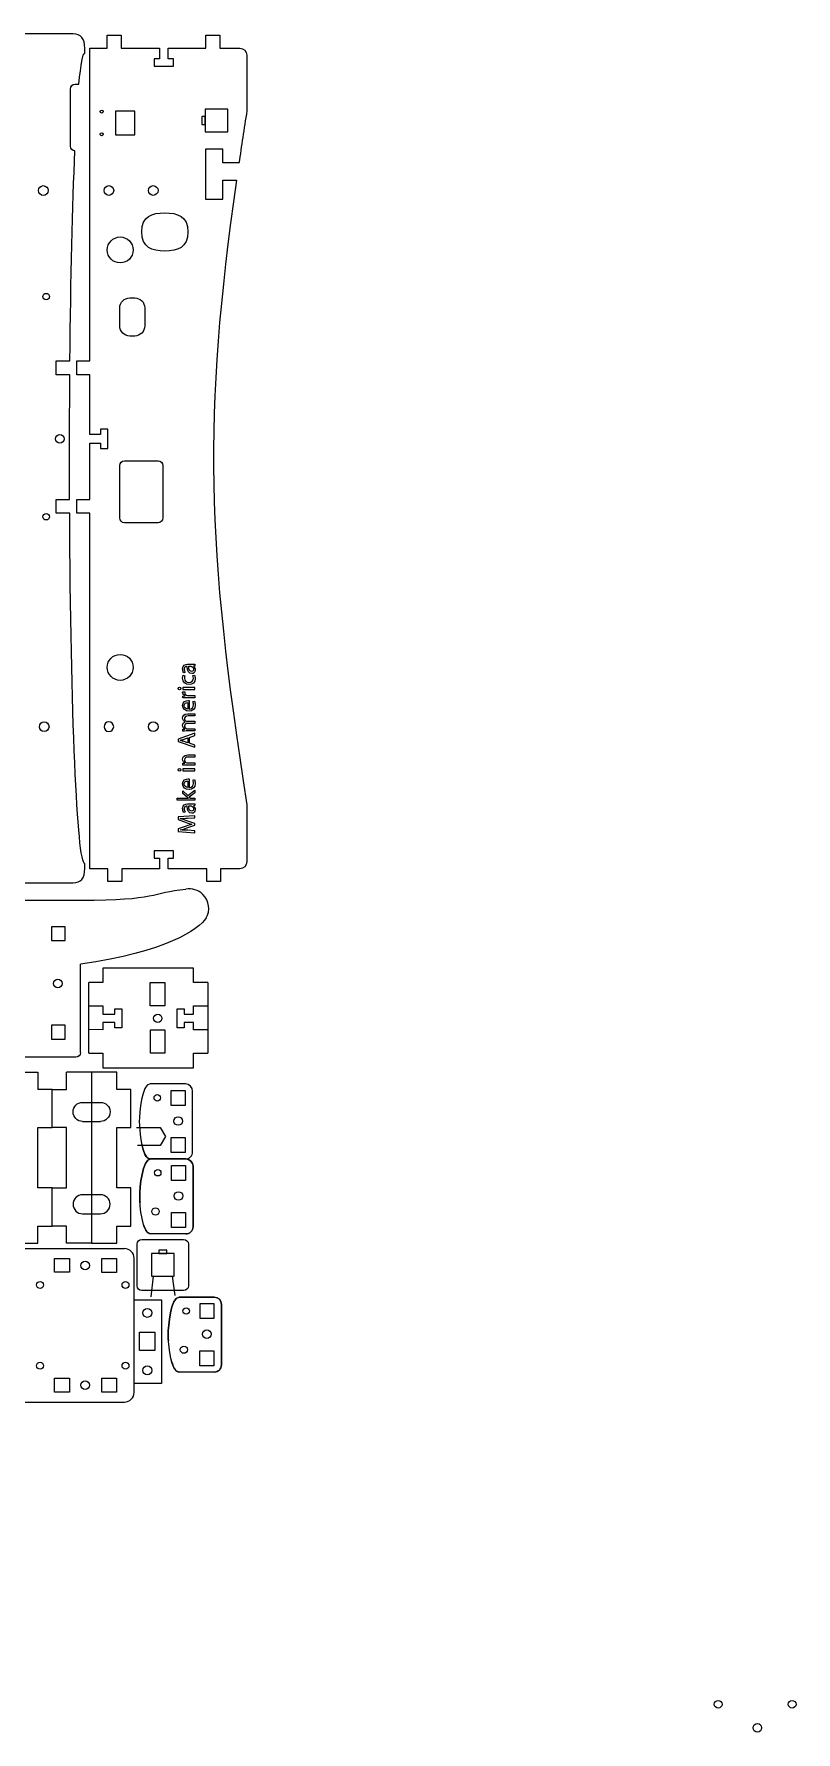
# Model space of a CAD drawing. Extents: x -419 to 481, y -215 to 497.
# Drawn here: x 161 to 481, y -215 to 497 of the extents above; entities that cross this region are included whole.
import ezdxf

# ---------------------------------------------------------------- set-up
doc = ezdxf.new("R2010")
doc.units = 0
doc.header["$MEASUREMENT"] = 0
doc.layers.add('LAYER_1_0', color=160, linetype='Continuous')

# ---------------------------------------------------------------- blocks, each defined once
blk = doc.blocks.new('AI9-BLK34')
at = {"layer": 'LAYER_1_0', "color": 1}
for centre in [(0, 16.950559), (0, -16.950559)]:
    blk.add_circle(centre, 1.449868, dxfattribs=at)

msp = doc.modelspace()

# ---------------------------------------------------------------- linework, layer by layer
at = {"layer": 'LAYER_1_0', "color": 7}
for p, q in [((180.75, 69.69), (180.75, 106.79)), ((184.16, 69.43), (184.16, 99.03)), ((234.16, 99.03), (234.16, 69.43)), ((178.75, 67.71), (148.75, 67.71)), ((184.16, 69.43), (190.16, 69.43)), ((174.88, 54.21), (174.88, 61.45)), ((195.9, 61.45), (174.88, 61.45)), ((195.9, 54.21), (195.9, 61.45)), ((149.49, -12.56), (199.19, -12.56)), ((225.97, -10.68), (225.97, -28.2))]:
    msp.add_line(p, q, dxfattribs=at)
at = {"layer": 'LAYER_1_0', "color": 1}
for p, q in [((185.39, 61.45), (185.39, -10.31)), ((189.14, 10.03), (181.64, 10.03)), ((211.26, -24.19), (210.16, -32.76)), ((219.16, -24.19), (220.27, -32.26))]:
    msp.add_line(p, q, dxfattribs=at)
for points in [[(195.47, 454.64), (203.47, 454.64), (203.47, 464.64), (195.47, 464.64)], [(233.05, 465.45), (233.05, 455.95), (242.55, 455.95), (242.55, 465.45)], [(231.55, 462.4), (231.55, 459), (233.05, 459), (233.05, 462.4)], [(174.35, 122.38), (168.6, 122.38), (168.6, 116.62), (174.35, 116.62)], [(216.15, 89.29), (209.95, 89.29), (209.95, 99.02), (216.15, 99.02)], [(174.35, 81.11), (168.6, 81.11), (168.6, 75.23), (174.35, 75.23)], [(216.15, 69.44), (210.15, 69.44), (210.15, 79.18), (216.15, 79.18)], [(218.73, 47.52), (218.73, 53.82), (224.58, 53.82), (224.58, 47.52)], [(218.72, 27.71), (218.72, 33.97), (224.57, 33.97), (224.57, 27.71)], [(218.93, 16.07), (218.93, 22.36), (224.78, 22.36), (224.78, 16.07)], [(218.92, -3.74), (218.92, 2.51), (224.77, 2.51), (224.77, -3.74)], [(216.92, -13.19), (213.52, -13.19), (213.52, -14.69), (216.92, -14.69)], [(176.07, -22.52), (169.78, -22.52), (169.78, -16.67), (176.07, -16.67)], [(195.88, -22.53), (189.63, -22.53), (189.63, -16.68), (195.88, -16.68)], [(219.96, -14.69), (210.47, -14.69), (210.47, -24.19), (219.96, -24.19)], [(230.84, -41.9), (230.84, -35.61), (236.69, -35.61), (236.69, -41.9)], [(205.54, -47.6), (211.94, -47.6), (211.94, -55.35), (205.54, -55.35)], [(230.83, -61.71), (230.83, -55.46), (236.68, -55.46), (236.68, -61.71)], [(176.07, -72.76), (169.78, -72.76), (169.78, -66.91), (176.07, -66.91)], [(195.88, -72.77), (189.63, -72.77), (189.63, -66.92), (195.88, -66.92)]]:
    msp.add_lwpolyline(points, close=True, dxfattribs=at)
at = {"layer": 'LAYER_1_0', "color": 104}
for points in [[(228.71, 221.92), (228.71, 222.84), (223.67, 222.84), (223.67, 221.92)], [(226.5, 201.88), (228.71, 202.63), (228.71, 203.6), (221.69, 201.2), (221.69, 200.12), (228.71, 197.72), (228.71, 198.66), (226.5, 199.39)], [(228.71, 187.79), (228.71, 188.71), (223.67, 188.71), (223.67, 187.79)]]:
    msp.add_lwpolyline(points, close=True, dxfattribs=at)
at = {"layer": 'LAYER_1_0', "color": 7}
for points in [[(234.16, 99.03), (228.16, 99.03), (228.16, 105.11), (190.16, 105.11), (190.16, 99.03), (184.16, 99.03)], [(184.16, 89.29), (190.16, 89.29), (190.16, 85.8), (195.16, 85.8), (195.16, 88.02), (198.08, 88.02), (198.08, 85.8), (198.08, 85.8), (198.08, 82.25), (198.08, 82.25), (198.08, 80.02), (195.16, 80.02), (195.16, 82.25), (190.16, 82.25), (190.16, 79.27), (184.16, 79.29)], [(234.16, 79.27), (228.16, 79.27), (228.16, 82.25), (224.16, 82.25), (224.16, 80.02), (221.24, 80.02), (221.24, 82.25), (221.24, 82.25), (221.24, 85.8), (221.24, 85.8), (221.24, 88.02), (224.16, 88.02), (224.16, 85.8), (228.16, 85.8), (228.16, 89.29), (234.16, 89.29)], [(190.16, 69.43), (190.16, 63.28), (228.16, 63.28), (228.16, 69.43), (234.16, 69.43)], [(141.85, 54.21), (141.85, 61.45), (152.36, 61.45), (162.87, 61.45), (162.87, 54.21)], [(168.88, 54.21), (162.87, 54.21), (162.87, 54.21)], [(174.88, -3.8), (174.88, -3.09), (168.88, -3.09), (168.88, 12.91), (174.88, 12.91), (174.88, 38.24), (168.88, 38.24), (168.88, 54.21), (174.88, 54.21), (174.88, 54.21)], [(195.9, -3.8), (195.9, -3.09), (201.9, -3.09), (201.9, 12.91), (195.9, 12.91), (195.9, 38.24), (201.9, 38.24), (201.9, 54.21), (195.9, 54.21), (195.9, 54.21)], [(168.88, 12.91), (162.88, 12.91), (162.88, 38.24), (168.88, 38.24)], [(141.85, -3.8), (141.85, -10.31), (152.36, -10.31), (152.37, -10.31), (162.88, -10.31), (162.87, -3.8), (162.88, -3.09), (168.88, -3.09)], [(185.39, -10.31), (174.88, -10.31), (174.88, -3.8)], [(185.39, -10.31), (195.9, -10.31), (195.9, -3.8)]]:
    msp.add_lwpolyline(points, dxfattribs=at)
at = {"layer": 'LAYER_1_0', "color": 1}
for points in [[(181.64, 40.78), (185.39, 40.78), (189.14, 40.78)], [(204.22, 38.26), (214.19, 38.26), (216.39, 34.45), (214.19, 30.64), (204.57, 30.64)]]:
    msp.add_lwpolyline(points, dxfattribs=at)
at = {"layer": 'LAYER_1_0', "color": 158}
msp.add_lwpolyline([(203.21, -34.02), (214.73, -34.02), (214.73, -69.17), (203.21, -69.17)], dxfattribs=at)
at = {"layer": 'LAYER_1_0', "color": 1}
for centre, radius in [((189.63, 464.42), 0.625), ((189.63, 454.89), 0.625), ((197.37, 406.35), 5.44), ((166.33, 386.79), 1.35), ((166.33, 294.44), 1.35), ((197.37, 231.25), 5.44), ((171.23, 98.66), 1.8), ((213.15, 84.03), 1.75), ((212.93, 50.69), 1.35), ((221.64, 40.95), 1.8), ((213.13, 19.24), 1.35), ((221.84, 9.5), 1.8), ((212.19, 2.99), 1.51), ((182.64, -19.61), 1.8), ((199.61, -27.8), 1.45), ((208.74, -39.55), 1.85), ((225.04, -38.73), 1.35), ((233.75, -48.47), 1.8), ((224.1, -54.98), 1.51), ((199.61, -61.7), 1.45), ((208.74, -63.65), 1.85), ((182.64, -69.85), 1.8)]:
    msp.add_circle(centre, radius, dxfattribs=at)
at = {"layer": 'LAYER_1_0', "color": 7}
for points, knots in [([(92.43, 488.87), (95.52, 488.87), (98.1, 430.87), (98.7, 353.59), (98.7, 353.59), (98.7, 353.59), (98.7, 353.59), (98.7, 353.59), (104.59, 353.59), (104.59, 353.59), (104.59, 353.59), (104.59, 347.71), (104.59, 347.71), (104.59, 347.71), (98.74, 347.71), (98.74, 347.71), (98.8, 338.34), (98.84, 328.7), (98.84, 318.87), (98.84, 318.87), (98.84, 318.93), (98.84, 318.93), (98.84, 310.72), (98.81, 302.63), (98.77, 294.73), (98.77, 294.73), (98.77, 294.73), (98.77, 294.73), (98.77, 294.73), (104.59, 294.73), (104.59, 294.73), (104.59, 294.73), (104.59, 288.96), (104.59, 288.96), (104.59, 288.96), (98.74, 288.96), (98.74, 288.96), (98.21, 209.32), (95.59, 148.93), (92.43, 148.93), (92.43, 148.93), (92.44, 143.71), (92.44, 143.71), (92.55, 142.26), (93.74, 141.01), (95.19, 140.87), (95.19, 140.87), (124.47, 140.87), (124.47, 140.87), (124.47, 140.87), (124.47, 146.72), (124.47, 146.72), (124.47, 146.72), (130.76, 146.72), (130.76, 146.72), (130.76, 146.72), (130.76, 140.87), (130.76, 140.87), (130.76, 140.87), (130.76, 140.88), (130.76, 140.88), (130.76, 140.88), (144.31, 140.88), (144.31, 140.88), (144.31, 140.88), (144.31, 146.73), (144.31, 146.73), (144.31, 146.73), (150.57, 146.73), (150.57, 146.73), (150.57, 146.73), (150.57, 140.88), (150.57, 140.88), (150.57, 140.88), (150.57, 140.93), (150.57, 140.93), (150.57, 140.93), (177.61, 140.93), (177.61, 140.93), (180.92, 140.93), (182.55, 142.64), (182.55, 146.93), (182.55, 146.93), (182.55, 148.93), (182.55, 148.93), (179.31, 148.93), (176.63, 212.83), (176.2, 295.91), (176.2, 295.91), (170.55, 295.91), (170.55, 295.91), (170.55, 295.91), (170.55, 301.68), (170.55, 301.68), (170.55, 301.68), (176.18, 301.68), (176.18, 301.68), (176.16, 307.33), (176.15, 313.07), (176.15, 318.87), (176.15, 330.9), (176.19, 342.63), (176.28, 353.94), (176.28, 353.94), (176.28, 353.96), (176.28, 353.96), (176.28, 353.96), (170.55, 353.96), (170.55, 353.96), (170.55, 353.96), (170.55, 359.84), (170.55, 359.84), (170.55, 359.84), (176.33, 359.84), (176.33, 359.84), (176.33, 359.84), (176.33, 359.84), (176.33, 359.84), (176.66, 394.66), (177.38, 425.23), (178.38, 447.87), (178.38, 447.87), (178.38, 447.88), (178.38, 447.88), (177.33, 447.94), (176.5, 448.81), (176.5, 449.87), (176.5, 449.87), (176.5, 473.87), (176.5, 473.87), (176.5, 474.98), (177.4, 475.87), (178.5, 475.87), (178.5, 475.87), (180.09, 475.87), (180.09, 475.87), (180.09, 475.87), (180.09, 475.86), (180.09, 475.86), (180.84, 484.25), (181.68, 488.87), (182.55, 488.87), (182.55, 488.87), (182.55, 490.96), (182.55, 490.96), (182.55, 495), (180.92, 496.96), (177.61, 496.96), (177.61, 496.96), (177.61, 496.96), (177.61, 496.96), (177.61, 496.96), (150.57, 496.96), (150.57, 496.96), (150.57, 496.96), (150.57, 491.03), (150.57, 491.03), (150.57, 491.03), (144.31, 491.03), (144.31, 491.03), (144.31, 491.03), (144.31, 496.88), (144.31, 496.88), (144.31, 496.88), (130.76, 496.88), (130.76, 496.88), (130.76, 496.88), (130.76, 496.87), (130.76, 496.87), (130.76, 496.87), (130.76, 491.02), (130.76, 491.02), (130.76, 491.02), (124.47, 491.02), (124.47, 491.02), (124.47, 491.02), (124.47, 496.87), (124.47, 496.87), (124.47, 496.87), (95.27, 496.87), (95.27, 496.87), (93.61, 496.87), (92.43, 495.59), (92.43, 493.93), (92.43, 493.93), (92.43, 488.85), (92.43, 488.85)], [0, 0, 0, 0, 1, 1, 1, 2, 2, 2, 3, 3, 3, 4, 4, 4, 5, 5, 5, 6, 6, 6, 7, 7, 7, 8, 8, 8, 9, 9, 9, 10, 10, 10, 11, 11, 11, 12, 12, 12, 13, 13, 13, 14, 14, 14, 15, 15, 15, 16, 16, 16, 17, 17, 17, 18, 18, 18, 19, 19, 19, 20, 20, 20, 21, 21, 21, 22, 22, 22, 23, 23, 23, 24, 24, 24, 25, 25, 25, 26, 26, 26, 27, 27, 27, 28, 28, 28, 29, 29, 29, 30, 30, 30, 31, 31, 31, 32, 32, 32, 33, 33, 33, 34, 34, 34, 35, 35, 35, 36, 36, 36, 37, 37, 37, 38, 38, 38, 39, 39, 39, 40, 40, 40, 41, 41, 41, 42, 42, 42, 43, 43, 43, 44, 44, 44, 45, 45, 45, 46, 46, 46, 47, 47, 47, 48, 48, 48, 49, 49, 49, 50, 50, 50, 51, 51, 51, 52, 52, 52, 53, 53, 53, 54, 54, 54, 55, 55, 55, 56, 56, 56, 57, 57, 57, 58, 58, 58, 59, 59, 59, 60, 60, 60, 61, 61, 61, 62, 62, 62, 62]), ([(184.62, 491.01), (184.62, 491.01), (191.96, 491.01), (191.96, 491.01), (191.96, 491.01), (191.96, 496.4), (191.96, 496.4), (191.96, 496.4), (197.73, 496.4), (197.73, 496.4), (197.73, 496.4), (197.73, 491.03), (197.73, 491.03), (197.73, 491.03), (213.91, 491.01), (213.91, 491.01), (213.91, 491.01), (213.91, 486.58), (213.91, 486.58), (213.91, 486.58), (211.69, 486.58), (211.69, 486.58), (211.69, 486.58), (211.69, 483.45), (211.69, 483.45), (211.69, 483.45), (219.69, 483.45), (219.69, 483.45), (219.69, 483.45), (219.69, 486.58), (219.69, 486.58), (219.69, 486.58), (217.47, 486.58), (217.47, 486.58), (217.47, 486.58), (217.47, 491.01), (217.47, 491.01), (217.47, 491.01), (233.26, 491.03), (233.26, 491.03), (233.26, 491.03), (233.26, 496.4), (233.26, 496.4), (233.26, 496.4), (239.14, 496.4), (239.14, 496.4), (239.14, 496.4), (239.14, 491.01), (239.14, 491.01), (239.14, 491.01), (247.5, 491.01), (247.5, 491.01), (249.16, 491.01), (250.5, 489.67), (250.5, 488.01), (250.5, 488.01), (250.5, 464.69), (250.5, 464.69), (249.32, 457.15), (248.21, 449.87), (247.17, 442.82), (247.17, 442.82), (247.17, 442.84), (247.17, 442.84), (247.17, 442.84), (240.36, 442.84), (240.36, 442.84), (240.36, 442.84), (240.36, 448.62), (240.36, 448.62), (240.36, 448.62), (233.13, 448.62), (233.13, 448.62), (233.13, 448.62), (233.13, 427.62), (233.13, 427.62), (233.13, 427.62), (240.36, 427.62), (240.36, 427.62), (240.36, 427.62), (240.36, 435.65), (240.36, 435.65), (240.36, 435.65), (246.14, 435.65), (246.14, 435.65), (231.97, 336.35), (233.43, 282.19), (250.5, 173.61), (250.5, 173.61), (250.5, 149.76), (250.5, 149.76), (250.5, 148.1), (249.16, 146.76), (247.5, 146.76), (247.5, 146.76), (239.42, 146.76), (239.42, 146.76), (239.42, 146.76), (239.42, 141.37), (239.42, 141.37), (239.42, 141.37), (233.65, 141.37), (233.65, 141.37), (233.65, 141.37), (233.65, 146.74), (233.65, 146.74), (233.65, 146.74), (217.47, 146.76), (217.47, 146.76), (217.47, 146.76), (217.47, 151.19), (217.47, 151.19), (217.47, 151.19), (219.69, 151.19), (219.69, 151.19), (219.69, 151.19), (219.69, 154.32), (219.69, 154.32), (219.69, 154.32), (211.69, 154.32), (211.69, 154.32), (211.69, 154.32), (211.69, 151.19), (211.69, 151.19), (211.69, 151.19), (213.91, 151.19), (213.91, 151.19), (213.91, 151.19), (213.91, 146.76), (213.91, 146.76), (213.91, 146.76), (198.12, 146.73), (198.12, 146.73), (198.12, 146.73), (198.12, 141.37), (198.12, 141.37), (198.12, 141.37), (192.24, 141.37), (192.24, 141.37), (192.24, 141.37), (192.24, 146.76), (192.24, 146.76), (192.24, 146.76), (184.62, 146.76), (184.62, 146.76), (184.62, 146.76), (184.62, 295.87), (184.62, 295.87), (184.62, 295.87), (184.64, 295.87), (184.64, 295.87), (184.64, 295.87), (179.25, 295.87), (179.25, 295.87), (179.25, 295.87), (179.25, 301.64), (179.25, 301.64), (179.25, 301.64), (184.61, 301.64), (184.61, 301.64), (184.61, 301.64), (184.64, 325.33), (184.64, 325.33), (184.64, 325.33), (189.07, 325.33), (189.07, 325.33), (189.07, 325.33), (189.07, 323.11), (189.07, 323.11), (189.07, 323.11), (192.2, 323.11), (192.2, 323.11), (192.2, 323.11), (192.2, 331.11), (192.2, 331.11), (192.2, 331.11), (189.07, 331.11), (189.07, 331.11), (189.07, 331.11), (189.07, 328.89), (189.07, 328.89), (189.07, 328.89), (184.64, 328.89), (184.64, 328.89), (184.64, 328.89), (184.61, 353.95), (184.61, 353.95), (184.61, 353.95), (179.25, 353.95), (179.25, 353.95), (179.25, 353.95), (179.25, 359.83), (179.25, 359.83), (179.25, 359.83), (184.64, 359.83), (184.64, 359.83), (184.64, 359.83), (184.64, 491.01), (184.64, 491.01)], [0, 0, 0, 0, 1, 1, 1, 2, 2, 2, 3, 3, 3, 4, 4, 4, 5, 5, 5, 6, 6, 6, 7, 7, 7, 8, 8, 8, 9, 9, 9, 10, 10, 10, 11, 11, 11, 12, 12, 12, 13, 13, 13, 14, 14, 14, 15, 15, 15, 16, 16, 16, 17, 17, 17, 18, 18, 18, 19, 19, 19, 20, 20, 20, 21, 21, 21, 22, 22, 22, 23, 23, 23, 24, 24, 24, 25, 25, 25, 26, 26, 26, 27, 27, 27, 28, 28, 28, 29, 29, 29, 30, 30, 30, 31, 31, 31, 32, 32, 32, 33, 33, 33, 34, 34, 34, 35, 35, 35, 36, 36, 36, 37, 37, 37, 38, 38, 38, 39, 39, 39, 40, 40, 40, 41, 41, 41, 42, 42, 42, 43, 43, 43, 44, 44, 44, 45, 45, 45, 46, 46, 46, 47, 47, 47, 48, 48, 48, 49, 49, 49, 50, 50, 50, 51, 51, 51, 52, 52, 52, 53, 53, 53, 54, 54, 54, 55, 55, 55, 56, 56, 56, 57, 57, 57, 58, 58, 58, 59, 59, 59, 60, 60, 60, 61, 61, 61, 62, 62, 62, 63, 63, 63, 64, 64, 64, 65, 65, 65, 66, 66, 66, 66]), ([(46.47, 138.27), (61.13, 136.78), (58.28, 133.57), (90.64, 133.57), (90.64, 133.57), (136.73, 133.57), (136.73, 133.57), (136.73, 133.57), (138.18, 133.57), (138.18, 133.57), (138.18, 133.57), (180.75, 133.57), (180.75, 133.57), (213.12, 133.57), (210.26, 136.78), (224.93, 138.27)], [0, 0, 0, 0, 1, 1, 1, 2, 2, 2, 3, 3, 3, 4, 4, 4, 5, 5, 5, 5]), ([(233.47, 126.12), (235.19, 129.27), (234.73, 133.3), (232.07, 135.95), (230.13, 137.9), (227.45, 138.67), (224.93, 138.27)], [0, 0, 0, 0, 1, 1, 1, 2, 2, 2, 2]), ([(224.71, 56.49), (226.38, 56.49), (227.73, 55.14), (227.73, 53.48), (227.73, 53.48), (227.73, 28.05), (227.73, 28.05), (227.73, 27.25), (227.41, 26.49), (226.85, 25.92), (226.28, 25.35), (225.51, 25.04), (224.71, 25.04), (224.71, 25.04), (209.99, 25.04), (209.99, 25.04), (206.38, 25.04), (205.4, 37.16), (205.4, 40.77), (205.4, 44.37), (206.38, 56.49), (209.99, 56.49), (209.99, 56.49), (224.71, 56.49), (224.71, 56.49)], [0, 0, 0, 0, 1, 1, 1, 2, 2, 2, 3, 3, 3, 4, 4, 4, 5, 5, 5, 6, 6, 6, 7, 7, 7, 8, 8, 8, 8]), ([(210.19, 25.04), (206.58, 25.04), (205.6, 12.92), (205.6, 9.31), (205.6, 5.7), (206.58, -6.42), (210.19, -6.42), (210.19, -6.42), (224.91, -6.42), (224.91, -6.42), (225.71, -6.42), (226.48, -6.1), (227.04, -5.54), (227.61, -4.97), (227.93, -4.2), (227.93, -3.4), (227.93, -3.4), (227.93, 22.02), (227.93, 22.02), (227.93, 23.69), (226.58, 25.04), (224.91, 25.04), (224.91, 25.04), (210.19, 25.04), (210.19, 25.04)], [0, 0, 0, 0, 1, 1, 1, 2, 2, 2, 3, 3, 3, 4, 4, 4, 5, 5, 5, 6, 6, 6, 7, 7, 7, 8, 8, 8, 8]), ([(224.91, -6.42), (225.71, -6.42), (226.48, -6.1), (227.04, -5.54), (227.61, -4.97), (227.93, -4.2), (227.93, -3.4), (227.93, -3.4), (227.93, 22.02), (227.93, 22.02), (227.93, 23.69), (226.58, 25.04), (224.91, 25.04), (224.91, 25.04), (210.19, 25.04), (210.19, 25.04), (206.58, 25.04), (205.6, 12.92), (205.6, 9.31), (205.6, 8.69), (205.62, 7.82), (205.69, 6.8)], [0, 0, 0, 0, 1, 1, 1, 2, 2, 2, 3, 3, 3, 4, 4, 4, 5, 5, 5, 6, 6, 6, 7, 7, 7, 7]), ([(225.97, -28.2), (225.97, -29.31), (225.08, -30.2), (223.97, -30.2), (223.97, -30.2), (206.45, -30.2), (206.45, -30.2), (205.35, -30.2), (204.46, -29.31), (204.46, -28.2), (204.46, -28.2), (204.46, -10.68), (204.46, -10.68), (204.46, -9.58), (205.35, -8.68), (206.45, -8.68), (206.45, -8.68), (223.97, -8.68), (223.97, -8.68), (225.08, -8.68), (225.97, -9.58), (225.97, -10.68)], [0, 0, 0, 0, 1, 1, 1, 2, 2, 2, 3, 3, 3, 4, 4, 4, 5, 5, 5, 6, 6, 6, 7, 7, 7, 7]), ([(149.49, -76.94), (149.49, -76.94), (199.19, -76.94), (199.19, -76.94), (201.41, -76.94), (203.21, -75.14), (203.21, -72.92), (203.21, -72.92), (203.21, -16.58), (203.21, -16.58)], [0, 0, 0, 0, 1, 1, 1, 2, 2, 2, 3, 3, 3, 3]), ([(222.1, -32.93), (218.49, -32.93), (217.51, -45.06), (217.51, -48.66), (217.51, -52.27), (218.49, -64.39), (222.1, -64.39), (222.1, -64.39), (236.82, -64.39), (236.82, -64.39), (237.62, -64.39), (238.39, -64.07), (238.95, -63.51), (239.52, -62.94), (239.84, -62.18), (239.84, -61.38), (239.84, -61.38), (239.84, -35.95), (239.84, -35.95), (239.84, -34.29), (238.49, -32.93), (236.82, -32.93), (236.82, -32.93), (222.1, -32.93), (222.1, -32.93)], [0, 0, 0, 0, 1, 1, 1, 2, 2, 2, 3, 3, 3, 4, 4, 4, 5, 5, 5, 6, 6, 6, 7, 7, 7, 8, 8, 8, 8]), ([(236.82, -64.39), (237.62, -64.39), (238.39, -64.07), (238.95, -63.51), (239.52, -62.94), (239.84, -62.18), (239.84, -61.38), (239.84, -61.38), (239.84, -35.95), (239.84, -35.95), (239.84, -34.29), (238.49, -32.93), (236.82, -32.93), (236.82, -32.93), (222.1, -32.93), (222.1, -32.93), (218.49, -32.93), (217.51, -45.06), (217.51, -48.66), (217.51, -49.28), (217.53, -50.15), (217.6, -51.17)], [0, 0, 0, 0, 1, 1, 1, 2, 2, 2, 3, 3, 3, 4, 4, 4, 5, 5, 5, 6, 6, 6, 7, 7, 7, 7])]:
    msp.add_open_spline(points, degree=3, knots=knots, dxfattribs=at)
at = {"layer": 'LAYER_1_0', "color": 1}
for points, knots in [([(163.09, 431.28), (163.09, 430.15), (164.01, 429.24), (165.14, 429.24), (166.27, 429.24), (167.18, 430.15), (167.18, 431.28), (167.18, 432.41), (166.27, 433.33), (165.14, 433.33), (164.01, 433.33), (163.09, 432.41), (163.09, 431.28), (163.09, 431.28), (163.09, 431.28), (163.09, 431.28)], [0, 0, 0, 0, 1, 1, 1, 2, 2, 2, 3, 3, 3, 4, 4, 4, 5, 5, 5, 5]), ([(190.59, 431.29), (190.59, 430.17), (191.5, 429.26), (192.62, 429.26), (193.74, 429.26), (194.65, 430.17), (194.65, 431.29), (194.65, 432.41), (193.74, 433.33), (192.62, 433.33), (191.5, 433.33), (190.59, 432.41), (190.59, 431.29), (190.59, 431.29), (190.59, 431.29), (190.59, 431.29)], [0, 0, 0, 0, 1, 1, 1, 2, 2, 2, 3, 3, 3, 4, 4, 4, 5, 5, 5, 5]), ([(209.19, 431.29), (209.19, 430.17), (210.1, 429.26), (211.22, 429.26), (212.34, 429.26), (213.25, 430.17), (213.25, 431.29), (213.25, 432.41), (212.34, 433.33), (211.22, 433.33), (210.1, 433.33), (209.19, 432.41), (209.19, 431.29), (209.19, 431.29), (209.19, 431.29), (209.19, 431.29)], [0, 0, 0, 0, 1, 1, 1, 2, 2, 2, 3, 3, 3, 4, 4, 4, 5, 5, 5, 5]), ([(206.41, 413.91), (206.41, 407.28), (210.74, 405.9), (216.07, 405.9), (221.41, 405.9), (225.73, 407.28), (225.73, 413.91), (225.73, 420.53), (221.41, 421.91), (216.07, 421.91), (210.74, 421.91), (206.41, 420.53), (206.41, 413.91)], [0, 0, 0, 0, 1, 1, 1, 2, 2, 2, 3, 3, 3, 4, 4, 4, 4]), ([(201.42, 386.25), (199.08, 386.25), (197.18, 384.35), (197.18, 382.01), (197.18, 382.01), (197.18, 374.48), (197.18, 374.48), (197.18, 372.14), (199.08, 370.25), (201.42, 370.25), (201.42, 370.25), (203.45, 370.25), (203.45, 370.25), (205.79, 370.25), (207.68, 372.14), (207.68, 374.48), (207.68, 374.48), (207.68, 382.01), (207.68, 382.01), (207.68, 384.35), (205.79, 386.25), (203.45, 386.25), (203.45, 386.25), (201.42, 386.25), (201.42, 386.25)], [0, 0, 0, 0, 1, 1, 1, 2, 2, 2, 3, 3, 3, 4, 4, 4, 5, 5, 5, 6, 6, 6, 7, 7, 7, 8, 8, 8, 8]), ([(170.32, 327.15), (170.32, 326.15), (171.12, 325.35), (172.12, 325.35), (173.11, 325.35), (173.92, 326.15), (173.92, 327.15), (173.92, 328.14), (173.11, 328.95), (172.12, 328.95), (171.12, 328.95), (170.32, 328.14), (170.32, 327.15), (170.32, 327.15), (170.32, 327.15), (170.32, 327.15)], [0, 0, 0, 0, 1, 1, 1, 2, 2, 2, 3, 3, 3, 4, 4, 4, 5, 5, 5, 5]), ([(197.18, 293.93), (197.18, 292.83), (198.08, 291.93), (199.18, 291.93), (199.18, 291.93), (213.23, 291.93), (213.23, 291.93), (214.34, 291.93), (215.23, 292.83), (215.23, 293.93), (215.23, 293.93), (215.23, 315.9), (215.23, 315.9), (215.23, 317), (214.34, 317.9), (213.23, 317.9), (213.23, 317.9), (199.18, 317.9), (199.18, 317.9), (198.08, 317.9), (197.18, 317), (197.18, 315.9), (197.18, 315.9), (197.18, 293.93), (197.18, 293.93)], [0, 0, 0, 0, 1, 1, 1, 2, 2, 2, 3, 3, 3, 4, 4, 4, 5, 5, 5, 6, 6, 6, 7, 7, 7, 8, 8, 8, 8]), ([(163.48, 206.36), (163.48, 205.23), (164.39, 204.32), (165.51, 204.32), (166.63, 204.32), (167.54, 205.23), (167.54, 206.36), (167.54, 207.48), (166.63, 208.39), (165.51, 208.39), (164.39, 208.39), (163.48, 207.48), (163.48, 206.36), (163.48, 206.36), (163.48, 206.36), (163.48, 206.36)], [0, 0, 0, 0, 1, 1, 1, 2, 2, 2, 3, 3, 3, 4, 4, 4, 5, 5, 5, 5]), ([(190.59, 206.36), (190.59, 207.48), (191.5, 208.39), (192.62, 208.39), (193.74, 208.39), (194.65, 207.48), (194.65, 206.36), (194.65, 205.23), (193.74, 204.32), (192.62, 204.32), (191.5, 204.32), (190.59, 205.23), (190.59, 206.36), (190.59, 206.36), (190.59, 206.36), (190.59, 206.36)], [0, 0, 0, 0, 1, 1, 1, 2, 2, 2, 3, 3, 3, 4, 4, 4, 5, 5, 5, 5]), ([(209.19, 206.36), (209.19, 205.23), (210.1, 204.32), (211.22, 204.32), (212.34, 204.32), (213.25, 205.23), (213.25, 206.36), (213.25, 207.48), (212.34, 208.39), (211.22, 208.39), (210.1, 208.39), (209.19, 207.48), (209.19, 206.36), (209.19, 206.36), (209.19, 206.36), (209.19, 206.36)], [0, 0, 0, 0, 1, 1, 1, 2, 2, 2, 3, 3, 3, 4, 4, 4, 5, 5, 5, 5]), ([(181.64, 40.78), (179.43, 40.78), (177.64, 42.57), (177.64, 44.78), (177.64, 46.99), (179.43, 48.78), (181.64, 48.78), (181.64, 48.78), (185.39, 48.78), (185.39, 48.78), (185.39, 48.78), (189.14, 48.78), (189.14, 48.78), (191.35, 48.78), (193.14, 46.99), (193.14, 44.78), (193.14, 42.57), (191.35, 40.78), (189.14, 40.78)], [0, 0, 0, 0, 1, 1, 1, 2, 2, 2, 3, 3, 3, 4, 4, 4, 5, 5, 5, 6, 6, 6, 6]), ([(181.64, 10.03), (179.43, 10.03), (177.64, 8.23), (177.64, 6.03), (177.64, 3.82), (179.43, 2.03), (181.64, 2.03), (181.64, 2.03), (185.39, 2.03), (185.39, 2.03), (185.39, 2.03), (189.14, 2.03), (189.14, 2.03), (191.35, 2.03), (193.14, 3.82), (193.14, 6.03), (193.14, 8.23), (191.35, 10.03), (189.14, 10.03)], [0, 0, 0, 0, 1, 1, 1, 2, 2, 2, 3, 3, 3, 4, 4, 4, 5, 5, 5, 6, 6, 6, 6]), ([(446.49, -203.71), (446.49, -204.61), (447.22, -205.33), (448.12, -205.33), (449.02, -205.33), (449.74, -204.61), (449.74, -203.71), (449.74, -202.81), (449.02, -202.08), (448.12, -202.08), (447.22, -202.08), (446.49, -202.81), (446.49, -203.71), (446.49, -203.71), (446.49, -203.71), (446.49, -203.71)], [0, 0, 0, 0, 1, 1, 1, 2, 2, 2, 3, 3, 3, 4, 4, 4, 5, 5, 5, 5]), ([(477.49, -203.71), (477.49, -204.61), (478.22, -205.33), (479.12, -205.33), (480.02, -205.33), (480.74, -204.61), (480.74, -203.71), (480.74, -202.81), (480.02, -202.08), (479.12, -202.08), (478.22, -202.08), (477.49, -202.81), (477.49, -203.71), (477.49, -203.71), (477.49, -203.71), (477.49, -203.71)], [0, 0, 0, 0, 1, 1, 1, 2, 2, 2, 3, 3, 3, 4, 4, 4, 5, 5, 5, 5]), ([(464.53, -211.76), (463.54, -211.76), (462.73, -212.57), (462.73, -213.56), (462.73, -214.56), (463.54, -215.36), (464.53, -215.36), (465.52, -215.36), (466.33, -214.56), (466.33, -213.56), (466.33, -212.57), (465.52, -211.76), (464.53, -211.76), (464.53, -211.76), (464.53, -211.76), (464.53, -211.76)], [0, 0, 0, 0, 1, 1, 1, 2, 2, 2, 3, 3, 3, 4, 4, 4, 5, 5, 5, 5])]:
    msp.add_open_spline(points, degree=3, knots=knots, dxfattribs=at)
at = {"layer": 'LAYER_1_0', "color": 104}
for points, knots in [([(225.61, 232.57), (224.61, 232.57), (223.56, 232.2), (223.56, 230.65), (223.56, 230.02), (223.74, 229.4), (224, 228.99), (224, 228.99), (224.61, 229.19), (224.61, 229.19), (224.37, 229.55), (224.24, 230.04), (224.24, 230.52), (224.23, 231.55), (224.99, 231.67), (225.4, 231.67), (225.4, 231.67), (225.5, 231.67), (225.5, 231.67), (225.49, 229.72), (226.16, 228.63), (227.38, 228.63), (228.11, 228.63), (228.82, 229.15), (228.82, 230.17), (228.82, 230.89), (228.47, 231.44), (228.07, 231.72), (228.07, 231.72), (228.07, 231.75), (228.07, 231.75), (228.07, 231.75), (228.71, 231.82), (228.71, 231.82), (228.71, 231.82), (228.71, 232.64), (228.71, 232.64), (228.37, 232.59), (227.94, 232.57), (227.5, 232.57), (227.5, 232.57), (225.61, 232.57), (225.61, 232.57)], [0, 0, 0, 0, 1, 1, 1, 2, 2, 2, 3, 3, 3, 4, 4, 4, 5, 5, 5, 6, 6, 6, 7, 7, 7, 8, 8, 8, 9, 9, 9, 10, 10, 10, 11, 11, 11, 12, 12, 12, 13, 13, 13, 14, 14, 14, 14]), ([(227.84, 227.8), (227.96, 227.54), (228.08, 227.2), (228.08, 226.67), (228.08, 225.67), (227.37, 224.92), (226.2, 224.92), (225.16, 224.92), (224.29, 225.55), (224.29, 226.71), (224.29, 227.21), (224.42, 227.55), (224.53, 227.77), (224.53, 227.77), (223.83, 227.98), (223.83, 227.98), (223.7, 227.73), (223.56, 227.25), (223.56, 226.71), (223.56, 225.06), (224.7, 224), (226.25, 224), (227.79, 224), (228.82, 224.99), (228.82, 226.51), (228.82, 227.19), (228.65, 227.72), (228.53, 227.96), (228.53, 227.96), (227.84, 227.8), (227.84, 227.8)], [0, 0, 0, 0, 1, 1, 1, 2, 2, 2, 3, 3, 3, 4, 4, 4, 5, 5, 5, 6, 6, 6, 7, 7, 7, 8, 8, 8, 9, 9, 9, 10, 10, 10, 10]), ([(226.14, 231.69), (226.11, 230.69), (226.29, 229.55), (227.27, 229.55), (227.88, 229.55), (228.15, 229.95), (228.15, 230.4), (228.15, 231.07), (227.73, 231.5), (227.3, 231.64), (227.2, 231.68), (227.09, 231.69), (227.01, 231.69), (227.01, 231.69), (226.14, 231.69), (226.14, 231.69)], [0, 0, 0, 0, 1, 1, 1, 2, 2, 2, 3, 3, 3, 4, 4, 4, 5, 5, 5, 5]), ([(221.68, 222.38), (221.68, 222.04), (221.94, 221.81), (222.25, 221.81), (222.56, 221.81), (222.81, 222.03), (222.81, 222.36), (222.81, 222.73), (222.56, 222.94), (222.25, 222.94), (221.93, 222.94), (221.68, 222.71), (221.68, 222.38)], [0, 0, 0, 0, 1, 1, 1, 2, 2, 2, 3, 3, 3, 4, 4, 4, 4]), ([(228.71, 218.47), (228.71, 218.47), (228.71, 219.39), (228.71, 219.39), (228.71, 219.39), (226.02, 219.39), (226.02, 219.39), (225.87, 219.39), (225.72, 219.4), (225.59, 219.42), (224.91, 219.55), (224.43, 220.01), (224.43, 220.65), (224.43, 220.78), (224.43, 220.87), (224.45, 220.97), (224.45, 220.97), (223.58, 220.97), (223.58, 220.97), (223.57, 220.88), (223.56, 220.81), (223.56, 220.72), (223.56, 220.1), (223.99, 219.54), (224.67, 219.31), (224.67, 219.31), (224.67, 219.28), (224.67, 219.28), (224.67, 219.28), (223.67, 219.24), (223.67, 219.24), (223.67, 219.24), (223.67, 218.43), (223.67, 218.43), (224.13, 218.46), (224.65, 218.47), (225.24, 218.47), (225.24, 218.47), (228.71, 218.47), (228.71, 218.47)], [0, 0, 0, 0, 1, 1, 1, 2, 2, 2, 3, 3, 3, 4, 4, 4, 5, 5, 5, 6, 6, 6, 7, 7, 7, 8, 8, 8, 9, 9, 9, 10, 10, 10, 11, 11, 11, 12, 12, 12, 13, 13, 13, 13]), ([(226.35, 217.31), (226.25, 217.33), (226.12, 217.34), (225.93, 217.34), (225, 217.34), (223.56, 216.91), (223.56, 215.26), (223.56, 213.79), (224.75, 212.89), (226.27, 212.89), (227.79, 212.89), (228.82, 213.82), (228.82, 215.37), (228.82, 216.17), (228.65, 216.74), (228.5, 217.06), (228.5, 217.06), (227.84, 216.89), (227.84, 216.89), (227.99, 216.56), (228.11, 216.15), (228.11, 215.5), (228.11, 214.57), (227.59, 213.79), (226.35, 213.77), (226.35, 213.77), (226.35, 217.31), (226.35, 217.31)], [0, 0, 0, 0, 1, 1, 1, 2, 2, 2, 3, 3, 3, 4, 4, 4, 5, 5, 5, 6, 6, 6, 7, 7, 7, 8, 8, 8, 9, 9, 9, 9]), ([(225.7, 216.45), (225.12, 216.46), (224.22, 216.21), (224.22, 215.18), (224.22, 214.24), (225.06, 213.85), (225.7, 213.78), (225.7, 213.78), (225.7, 216.45), (225.7, 216.45)], [0, 0, 0, 0, 1, 1, 1, 2, 2, 2, 3, 3, 3, 3]), ([(228.71, 204.57), (228.71, 204.57), (228.71, 205.46), (228.71, 205.46), (228.71, 205.46), (225.68, 205.46), (225.68, 205.46), (225.52, 205.46), (225.35, 205.48), (225.23, 205.53), (224.77, 205.68), (224.31, 206.11), (224.31, 206.67), (224.31, 207.37), (224.88, 207.72), (225.69, 207.72), (225.69, 207.72), (228.71, 207.72), (228.71, 207.72), (228.71, 207.72), (228.71, 208.62), (228.71, 208.62), (228.71, 208.62), (225.59, 208.62), (225.59, 208.62), (225.43, 208.62), (225.27, 208.65), (225.13, 208.69), (224.7, 208.86), (224.31, 209.25), (224.31, 209.79), (224.31, 210.52), (224.88, 210.88), (225.86, 210.88), (225.86, 210.88), (228.71, 210.88), (228.71, 210.88), (228.71, 210.88), (228.71, 211.78), (228.71, 211.78), (228.71, 211.78), (225.75, 211.78), (225.75, 211.78), (224, 211.78), (223.56, 210.79), (223.56, 210.11), (223.56, 209.63), (223.69, 209.31), (223.92, 209), (224.07, 208.8), (224.28, 208.59), (224.57, 208.43), (224.57, 208.43), (224.57, 208.41), (224.57, 208.41), (223.98, 208.19), (223.56, 207.67), (223.56, 206.99), (223.56, 206.15), (224.01, 205.68), (224.49, 205.4), (224.49, 205.4), (224.49, 205.37), (224.49, 205.37), (224.49, 205.37), (223.67, 205.33), (223.67, 205.33), (223.67, 205.33), (223.67, 204.52), (223.67, 204.52), (224.08, 204.54), (224.5, 204.57), (225.03, 204.57), (225.03, 204.57), (228.71, 204.57), (228.71, 204.57)], [0, 0, 0, 0, 1, 1, 1, 2, 2, 2, 3, 3, 3, 4, 4, 4, 5, 5, 5, 6, 6, 6, 7, 7, 7, 8, 8, 8, 9, 9, 9, 10, 10, 10, 11, 11, 11, 12, 12, 12, 13, 13, 13, 14, 14, 14, 15, 15, 15, 16, 16, 16, 17, 17, 17, 18, 18, 18, 19, 19, 19, 20, 20, 20, 21, 21, 21, 22, 22, 22, 23, 23, 23, 24, 24, 24, 25, 25, 25, 25]), ([(225.79, 201.7), (225.79, 201.7), (223.77, 201), (223.77, 201), (223.31, 200.85), (222.89, 200.74), (222.49, 200.64), (222.49, 200.64), (222.49, 200.62), (222.49, 200.62), (222.89, 200.51), (223.33, 200.41), (223.76, 200.26), (223.76, 200.26), (225.79, 199.57), (225.79, 199.57), (225.79, 199.57), (225.79, 201.7), (225.79, 201.7)], [0, 0, 0, 0, 1, 1, 1, 2, 2, 2, 3, 3, 3, 4, 4, 4, 5, 5, 5, 6, 6, 6, 6]), ([(228.71, 190.23), (228.71, 190.23), (228.71, 191.15), (228.71, 191.15), (228.71, 191.15), (225.68, 191.15), (225.68, 191.15), (225.52, 191.15), (225.36, 191.17), (225.25, 191.21), (224.74, 191.37), (224.31, 191.84), (224.31, 192.44), (224.31, 193.3), (224.99, 193.61), (225.8, 193.61), (225.8, 193.61), (228.71, 193.61), (228.71, 193.61), (228.71, 193.61), (228.71, 194.52), (228.71, 194.52), (228.71, 194.52), (225.71, 194.52), (225.71, 194.52), (223.98, 194.52), (223.56, 193.44), (223.56, 192.74), (223.56, 191.91), (224.03, 191.32), (224.5, 191.07), (224.5, 191.07), (224.5, 191.05), (224.5, 191.05), (224.5, 191.05), (223.67, 191), (223.67, 191), (223.67, 191), (223.67, 190.19), (223.67, 190.19), (224.08, 190.22), (224.5, 190.23), (225.03, 190.23), (225.03, 190.23), (228.71, 190.23), (228.71, 190.23)], [0, 0, 0, 0, 1, 1, 1, 2, 2, 2, 3, 3, 3, 4, 4, 4, 5, 5, 5, 6, 6, 6, 7, 7, 7, 8, 8, 8, 9, 9, 9, 10, 10, 10, 11, 11, 11, 12, 12, 12, 13, 13, 13, 14, 14, 14, 15, 15, 15, 15]), ([(221.68, 188.25), (221.68, 187.9), (221.94, 187.68), (222.25, 187.68), (222.56, 187.68), (222.81, 187.9), (222.81, 188.23), (222.81, 188.59), (222.56, 188.81), (222.25, 188.81), (221.93, 188.81), (221.68, 188.58), (221.68, 188.25)], [0, 0, 0, 0, 1, 1, 1, 2, 2, 2, 3, 3, 3, 4, 4, 4, 4]), ([(221.31, 176.38), (221.31, 176.38), (221.31, 175.48), (221.31, 175.48), (221.31, 175.48), (228.71, 175.48), (228.71, 175.48), (228.71, 175.48), (228.71, 176.38), (228.71, 176.38), (228.71, 176.38), (226.81, 176.38), (226.81, 176.38), (226.81, 176.38), (226.29, 176.85), (226.29, 176.85), (226.29, 176.85), (228.71, 178.58), (228.71, 178.58), (228.71, 178.58), (228.71, 179.71), (228.71, 179.71), (228.71, 179.71), (225.74, 177.49), (225.74, 177.49), (225.74, 177.49), (223.67, 179.43), (223.67, 179.43), (223.67, 179.43), (223.67, 178.33), (223.67, 178.33), (223.67, 178.33), (225.41, 176.84), (225.41, 176.84), (225.58, 176.7), (225.8, 176.53), (225.98, 176.4), (225.98, 176.4), (225.98, 176.38), (225.98, 176.38), (225.98, 176.38), (221.31, 176.38), (221.31, 176.38)], [0, 0, 0, 0, 1, 1, 1, 2, 2, 2, 3, 3, 3, 4, 4, 4, 5, 5, 5, 6, 6, 6, 7, 7, 7, 8, 8, 8, 9, 9, 9, 10, 10, 10, 11, 11, 11, 12, 12, 12, 13, 13, 13, 14, 14, 14, 14]), ([(226.35, 184.42), (226.25, 184.44), (226.12, 184.45), (225.93, 184.45), (225, 184.45), (223.56, 184.02), (223.56, 182.36), (223.56, 180.89), (224.75, 180), (226.27, 180), (227.79, 180), (228.82, 180.93), (228.82, 182.48), (228.82, 183.28), (228.65, 183.84), (228.5, 184.17), (228.5, 184.17), (227.84, 184), (227.84, 184), (227.99, 183.67), (228.11, 183.26), (228.11, 182.6), (228.11, 181.68), (227.59, 180.89), (226.35, 180.87), (226.35, 180.87), (226.35, 184.42), (226.35, 184.42)], [0, 0, 0, 0, 1, 1, 1, 2, 2, 2, 3, 3, 3, 4, 4, 4, 5, 5, 5, 6, 6, 6, 7, 7, 7, 8, 8, 8, 9, 9, 9, 9]), ([(225.7, 183.56), (225.12, 183.57), (224.22, 183.32), (224.22, 182.29), (224.22, 181.35), (225.06, 180.96), (225.7, 180.88), (225.7, 180.88), (225.7, 183.56), (225.7, 183.56)], [0, 0, 0, 0, 1, 1, 1, 2, 2, 2, 3, 3, 3, 3]), ([(225.61, 174), (224.61, 174), (223.56, 173.62), (223.56, 172.08), (223.56, 171.44), (223.74, 170.83), (224, 170.41), (224, 170.41), (224.61, 170.62), (224.61, 170.62), (224.37, 170.97), (224.24, 171.46), (224.24, 171.94), (224.23, 172.98), (224.99, 173.09), (225.4, 173.09), (225.4, 173.09), (225.5, 173.09), (225.5, 173.09), (225.49, 171.14), (226.16, 170.06), (227.38, 170.06), (228.11, 170.06), (228.82, 170.58), (228.82, 171.6), (228.82, 172.32), (228.47, 172.86), (228.07, 173.14), (228.07, 173.14), (228.07, 173.17), (228.07, 173.17), (228.07, 173.17), (228.71, 173.25), (228.71, 173.25), (228.71, 173.25), (228.71, 174.07), (228.71, 174.07), (228.37, 174.02), (227.94, 174), (227.5, 174), (227.5, 174), (225.61, 174), (225.61, 174)], [0, 0, 0, 0, 1, 1, 1, 2, 2, 2, 3, 3, 3, 4, 4, 4, 5, 5, 5, 6, 6, 6, 7, 7, 7, 8, 8, 8, 9, 9, 9, 10, 10, 10, 11, 11, 11, 12, 12, 12, 13, 13, 13, 14, 14, 14, 14]), ([(226.14, 173.11), (226.11, 172.11), (226.29, 170.97), (227.27, 170.97), (227.88, 170.97), (228.15, 171.37), (228.15, 171.83), (228.15, 172.5), (227.73, 172.92), (227.3, 173.07), (227.2, 173.1), (227.09, 173.11), (227.01, 173.11), (227.01, 173.11), (226.14, 173.11), (226.14, 173.11)], [0, 0, 0, 0, 1, 1, 1, 2, 2, 2, 3, 3, 3, 4, 4, 4, 5, 5, 5, 5]), ([(225.62, 167.97), (224.65, 167.91), (223.46, 167.85), (222.59, 167.85), (222.59, 167.85), (222.59, 167.83), (222.59, 167.83), (223.41, 167.58), (224.29, 167.3), (225.26, 166.94), (225.26, 166.94), (228.67, 165.7), (228.67, 165.7), (228.67, 165.7), (228.67, 165.02), (228.67, 165.02), (228.67, 165.02), (225.32, 163.87), (225.32, 163.87), (224.32, 163.54), (223.43, 163.26), (222.59, 163.07), (222.59, 163.07), (222.59, 163.05), (222.59, 163.05), (223.47, 163.03), (224.63, 162.97), (225.7, 162.91), (225.7, 162.91), (228.71, 162.72), (228.71, 162.72), (228.71, 162.72), (228.71, 161.86), (228.71, 161.86), (228.71, 161.86), (221.69, 162.35), (221.69, 162.35), (221.69, 162.35), (221.69, 163.5), (221.69, 163.5), (221.69, 163.5), (225.08, 164.7), (225.08, 164.7), (225.95, 164.99), (226.72, 165.22), (227.45, 165.41), (227.45, 165.41), (227.45, 165.43), (227.45, 165.43), (226.74, 165.62), (225.97, 165.87), (225.08, 166.18), (225.08, 166.18), (221.69, 167.43), (221.69, 167.43), (221.69, 167.43), (221.69, 168.59), (221.69, 168.59), (221.69, 168.59), (228.71, 169.03), (228.71, 169.03), (228.71, 169.03), (228.71, 168.13), (228.71, 168.13), (228.71, 168.13), (225.62, 167.97), (225.62, 167.97)], [0, 0, 0, 0, 1, 1, 1, 2, 2, 2, 3, 3, 3, 4, 4, 4, 5, 5, 5, 6, 6, 6, 7, 7, 7, 8, 8, 8, 9, 9, 9, 10, 10, 10, 11, 11, 11, 12, 12, 12, 13, 13, 13, 14, 14, 14, 15, 15, 15, 16, 16, 16, 17, 17, 17, 18, 18, 18, 19, 19, 19, 20, 20, 20, 21, 21, 21, 22, 22, 22, 22])]:
    msp.add_open_spline(points, degree=3, knots=knots, dxfattribs=at)
at = {"layer": 'LAYER_1_0', "color": 7}
for points in [[(233.47, 126.12), (230.19, 121.24), (216.42, 111.72), (180.75, 106.79)], [(180.75, 69.69), (180.75, 68.58), (179.86, 67.69), (178.75, 67.69)], [(209.99, 25.04), (208.34, 25.04), (207.24, 27.55), (206.54, 30.64)], [(210.19, -6.42), (208.54, -6.42), (207.44, -3.9), (206.73, -0.82)], [(203.21, -16.58), (203.21, -14.36), (201.41, -12.56), (199.19, -12.56)], [(218.64, -58.79), (219.35, -61.87), (220.45, -64.39), (222.1, -64.39)]]:
    msp.add_open_spline(points, degree=3, dxfattribs=at)

# ---------------------------------------------------------------- block references
msp.add_blockref('AI9-BLK34', (163.79, -44.75), dxfattribs=at)

doc.saveas('drawing.dxf')
